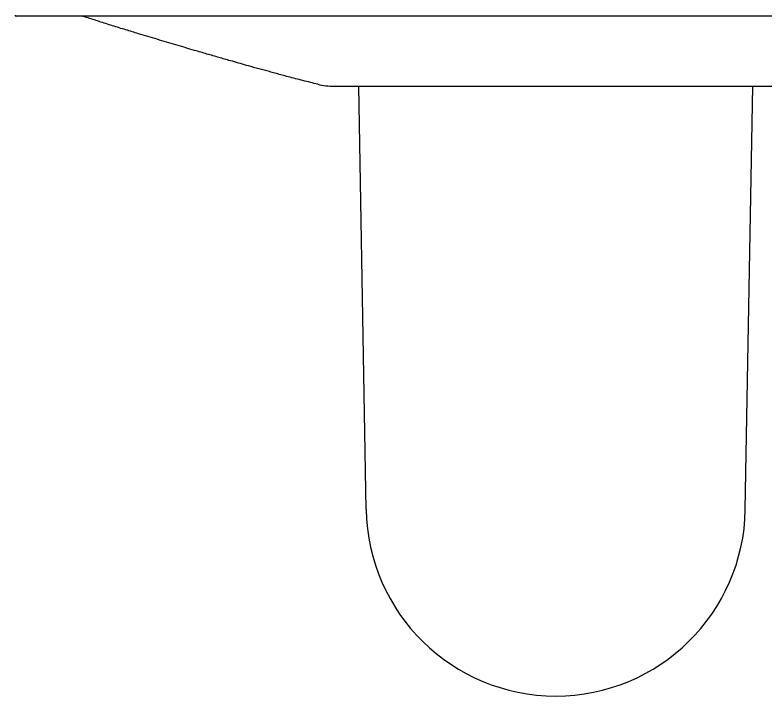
# Model space of a CAD drawing. Extents: x 0 to 225, y 0 to 465.
# Drawn here: x 127.4 to 169.01, y 374.82 to 412.6 of the extents above; entities that cross this region are included whole.
import ezdxf

# ---------------------------------------------------------------- set-up
doc = ezdxf.new("R2010")
doc.units = 0
doc.layers.add('LIVELLO_1', color=160, linetype='Continuous')

# ---------------------------------------------------------------- blocks, each defined once
blk = doc.blocks.new('AI9-BLK1')
at = {"layer": 'LIVELLO_1', "color": 7}
for p, q in [((74.856, 180.087), (14.975, 180.087)), ((32.622, 176.201), (57.206, 176.201)), ((34.393, 152.714), (33.984, 176.201)), ((55.432, 152.714), (55.841, 176.201))]:
    blk.add_line(p, q, dxfattribs=at)
blk.add_ellipse((15.173, 180.087), major_axis=(0.00207, -0.00896), ratio=0.974391, dxfattribs=at)
for points in [[(14.913, 180.146), (14.913, 180.113), (14.941, 180.087), (14.975, 180.087)], [(31.713, 176.305), (32.012, 176.234), (32.319, 176.201), (32.622, 176.201)], [(34.393, 152.714), (34.495, 146.972), (39.175, 142.369), (44.916, 142.369)], [(44.916, 142.369), (50.653, 142.369), (55.33, 146.972), (55.432, 152.714)]]:
    blk.add_open_spline(points, degree=3, dxfattribs=at)
blk.add_open_spline([(31.713, 176.305), (31.437, 176.371), (31.167, 176.442), (30.889, 176.51), (30.617, 176.576), (30.342, 176.651), (30.07, 176.722), (29.956, 176.75), (29.842, 176.781), (29.734, 176.812), (29.624, 176.839), (29.517, 176.87), (29.413, 176.898), (29.307, 176.927), (29.207, 176.954), (29.102, 176.982), (29.004, 177.011), (28.903, 177.037), (28.803, 177.066), (28.705, 177.093), (28.606, 177.117), (28.509, 177.146), (28.414, 177.172), (28.319, 177.198), (28.224, 177.223), (28.071, 177.265), (27.915, 177.311), (27.761, 177.353), (27.61, 177.395), (27.459, 177.439), (27.308, 177.483), (27.16, 177.523), (27.011, 177.567), (26.864, 177.609), (26.751, 177.635), (26.646, 177.669), (26.538, 177.697), (26.431, 177.73), (26.329, 177.763), (26.223, 177.79), (26.112, 177.821), (26.003, 177.854), (25.898, 177.887), (25.784, 177.916), (25.671, 177.951), (25.561, 177.982), (25.447, 178.015), (25.331, 178.05), (25.217, 178.081), (25.104, 178.112), (24.986, 178.15), (24.869, 178.183), (24.699, 178.236), (24.526, 178.282), (24.352, 178.335), (24.178, 178.386), (24.009, 178.439), (23.834, 178.487), (23.66, 178.54), (23.486, 178.591), (23.312, 178.642), (23.143, 178.695), (22.968, 178.745), (22.795, 178.8), (22.621, 178.849), (22.446, 178.902), (22.278, 178.953), (22.103, 179.006), (21.929, 179.056), (21.756, 179.109), (21.642, 179.147), (21.527, 179.18), (21.411, 179.217), (21.295, 179.253), (21.176, 179.29), (21.06, 179.326), (20.939, 179.361), (20.822, 179.396), (20.7, 179.434), (20.576, 179.473), (20.452, 179.511), (20.329, 179.553), (20.201, 179.59), (20.076, 179.628), (19.952, 179.668), (19.83, 179.707), (19.706, 179.745), (19.587, 179.785), (19.468, 179.824), (19.347, 179.86), (19.229, 179.897), (19.114, 179.937), (18.996, 179.972), (18.884, 180.007), (18.861, 180.016), (18.845, 180.021), (18.822, 180.029), (18.807, 180.036), (18.785, 180.043), (18.768, 180.045), (18.75, 180.054), (18.735, 180.056), (18.72, 180.063), (18.705, 180.065), (18.69, 180.072), (18.677, 180.076), (18.671, 180.078), (18.66, 180.078), (18.653, 180.085), (18.649, 180.085), (18.644, 180.087), (18.637, 180.087)], degree=3, knots=[0, 0, 0, 0, 1, 1, 1, 2, 2, 2, 3, 3, 3, 4, 4, 4, 5, 5, 5, 6, 6, 6, 7, 7, 7, 8, 8, 8, 9, 9, 9, 10, 10, 10, 11, 11, 11, 12, 12, 12, 13, 13, 13, 14, 14, 14, 15, 15, 15, 16, 16, 16, 17, 17, 17, 18, 18, 18, 19, 19, 19, 20, 20, 20, 21, 21, 21, 22, 22, 22, 23, 23, 23, 24, 24, 24, 25, 25, 25, 26, 26, 26, 27, 27, 27, 28, 28, 28, 29, 29, 29, 30, 30, 30, 31, 31, 31, 32, 32, 32, 33, 33, 33, 34, 34, 34, 35, 35, 35, 36, 36, 36, 37, 37, 37, 37], dxfattribs=at)

msp = doc.modelspace()

# ---------------------------------------------------------------- block references
at = {"layer": 'LIVELLO_1', "color": 7}
msp.add_blockref('AI9-BLK1', (112.48564, 232.449377), dxfattribs=at)

doc.saveas('drawing.dxf')
